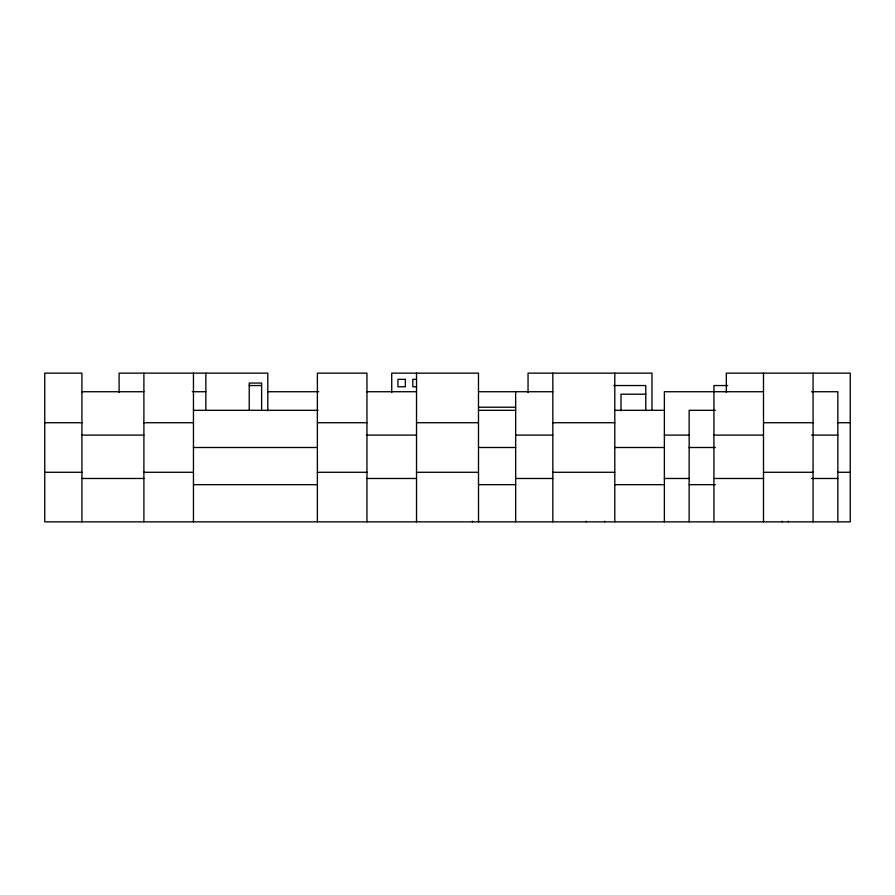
<?xml version="1.0" encoding="UTF-8"?>
<svg xmlns="http://www.w3.org/2000/svg" width="895" height="895" viewBox="0 0 895 895"><rect width="100%" height="100%" fill="white"/><g stroke="black" fill="none" stroke-linecap="round" stroke-linejoin="round"><path stroke-width="1.34" d="M586.091 521.192L586.326 521.852M604.55 521.192L604.774 521.852M416.522 379.346L412.796 379.346L412.796 386.774L416.522 386.774M249.224 385.544L261.62 385.544M613.836 385.544L645.776 385.544L645.776 410.738M727.702 385.544L713.93 385.544L713.93 521.852M81.926 391.73L143.894 391.73M192.291 391.73L205.85 391.73M267.806 391.73L318.754 391.73M366.95 391.73L416.522 391.73M478.478 391.73L552.83 391.73M763.502 391.73L664.37 391.73L664.37 521.852M811.519 391.73L837.854 391.73L837.854 521.852M645.776 394.214L620.996 394.214L620.996 410.738M478.478 407.225L515.654 407.225M193.454 410.324L318.072 410.324M478.478 410.324L515.654 410.324M614.798 410.324L664.37 410.324M715.306 410.324L689.15 410.324L689.15 521.852M44.75 422.72L81.926 422.72M143.894 422.72L193.454 422.72M317.378 422.72L366.95 422.72M416.522 422.72L478.478 422.72M552.83 422.72L614.798 422.72M763.502 422.72L813.074 422.72M837.854 422.72L850.25 422.72M81.926 435.104L143.894 435.104M366.95 435.104L416.522 435.104M515.654 435.104L552.83 435.104M664.37 435.104L689.15 435.104M713.93 435.104L763.502 435.104M811.519 435.104L837.854 435.104M193.454 447.5L317.378 447.5M478.478 447.5L515.654 447.5M614.798 447.5L664.37 447.5M689.15 447.5L715.306 447.5M44.75 472.28L81.926 472.28M143.894 472.28L193.454 472.28M317.378 472.28L366.95 472.28M416.522 472.28L478.478 472.28M552.83 472.28L614.798 472.28M763.502 472.28L813.074 472.28M837.854 472.28L850.25 472.28M81.926 478.478L143.894 478.478M366.95 478.478L416.522 478.478M515.654 478.478L552.83 478.478M664.37 478.478L689.15 478.478M713.93 478.478L763.502 478.478M811.519 478.478L837.854 478.478M193.454 484.676L317.378 484.676M478.478 484.676L515.654 484.676M614.798 484.676L664.37 484.676M689.15 484.676L715.306 484.676M813.074 373.148L813.074 521.852M788.282 521.226L788.282 521.852M782.185 521.226L782.185 521.852M763.502 373.148L763.502 521.852M726.326 392.424L726.326 373.148L850.25 373.148L850.25 521.852L44.75 521.852L44.75 373.148L81.926 373.148L81.926 521.852M651.974 410.324L651.974 373.148L528.05 373.148L528.05 392.424M614.798 373.148L614.798 521.852M552.83 373.148L552.83 521.852M515.654 391.73L515.654 521.852M478.523 521.852L478.478 373.148L391.73 373.148L391.73 392.424M472.426 521.226L472.426 521.852M416.522 373.148L416.522 521.852M366.95 521.852L366.95 373.148L317.378 373.148L317.378 521.852M267.806 410.715L267.806 373.148L119.102 373.148L119.102 392.424M261.62 410.324L261.62 383.06L249.224 383.06L249.224 410.324M205.85 373.148L205.85 410.592M193.454 373.148L193.454 521.852M143.894 373.148L143.894 521.852M405.368 379.346L397.928 379.346L397.928 386.774L405.368 386.774L405.368 379.346"/></g></svg>
